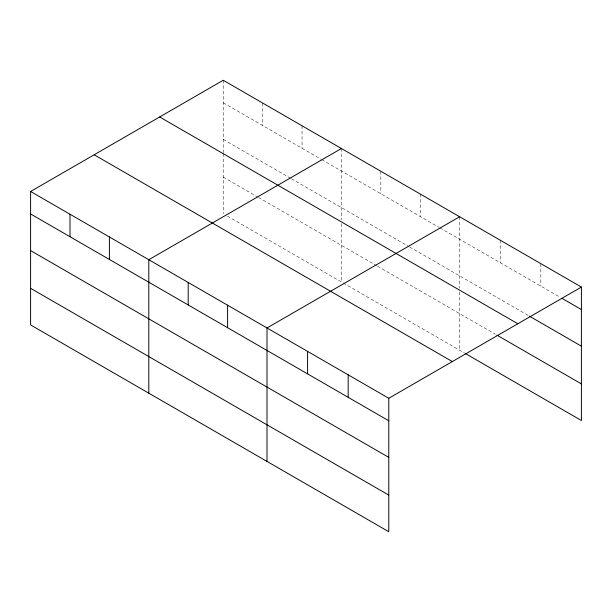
<?xml version="1.0" encoding="UTF-8"?>
<svg xmlns="http://www.w3.org/2000/svg" width="612" height="612" viewBox="0 0 612 612"><rect width="100%" height="100%" fill="white"/><g stroke="black" fill="none" stroke-linecap="round" stroke-linejoin="round"><path stroke-width="0.46" stroke-dasharray="3.06 2.29" d="M223.219 102.762L320.902 159.158M321.721 159.633L439.102 227.396M439.921 227.871L560.294 297.363M223.219 139.383L290.532 178.237M291.35 178.712L408.732 246.483M409.55 246.957L528.63 315.708M223.219 177.105L257.698 197.01M258.516 197.485L376.717 265.73M377.535 266.205L495.345 334.213M227.327 216.097L464.493 353.025M540.809 263.627L540.809 286.118M500.211 240.187L500.211 262.678M459.62 216.755L459.62 288.122M459.62 291.901L459.62 350.209M420.222 194.004L420.222 216.495M380.817 171.261L380.817 193.752M341.42 148.509L341.42 219.884M341.42 223.655L341.42 281.971M302.022 125.766L302.022 148.257M262.625 103.015L262.625 125.506M223.219 80.271L223.219 152.587M223.219 153.528L223.219 213.726"/><path stroke-width="0.92" d="M388.781 457.378L388.781 398.274L30.6 191.48L30.6 324.934L388.781 531.729L388.781 457.378L30.6 250.591M465.304 353.491L581.4 420.521L581.4 287.066L223.219 80.271L30.6 191.48M341.42 148.509L148.8 259.725L148.8 393.179M459.62 216.755L267 327.963L267 461.417M388.781 398.274L581.4 287.066M561.915 298.304L581.4 309.557M529.441 316.175L581.4 346.17M159.655 116.969L517.836 323.763M496.967 335.154L581.4 383.9M94.164 154.782L452.344 361.577M30.6 213.97L388.781 420.765M30.6 288.321L388.781 495.108M348.182 374.835L348.182 397.326M307.591 351.403L307.591 373.886M227.595 305.22L227.595 327.703M188.198 282.469L188.198 304.96M109.403 236.974L109.403 259.465M69.998 214.231L69.998 236.714"/></g></svg>
